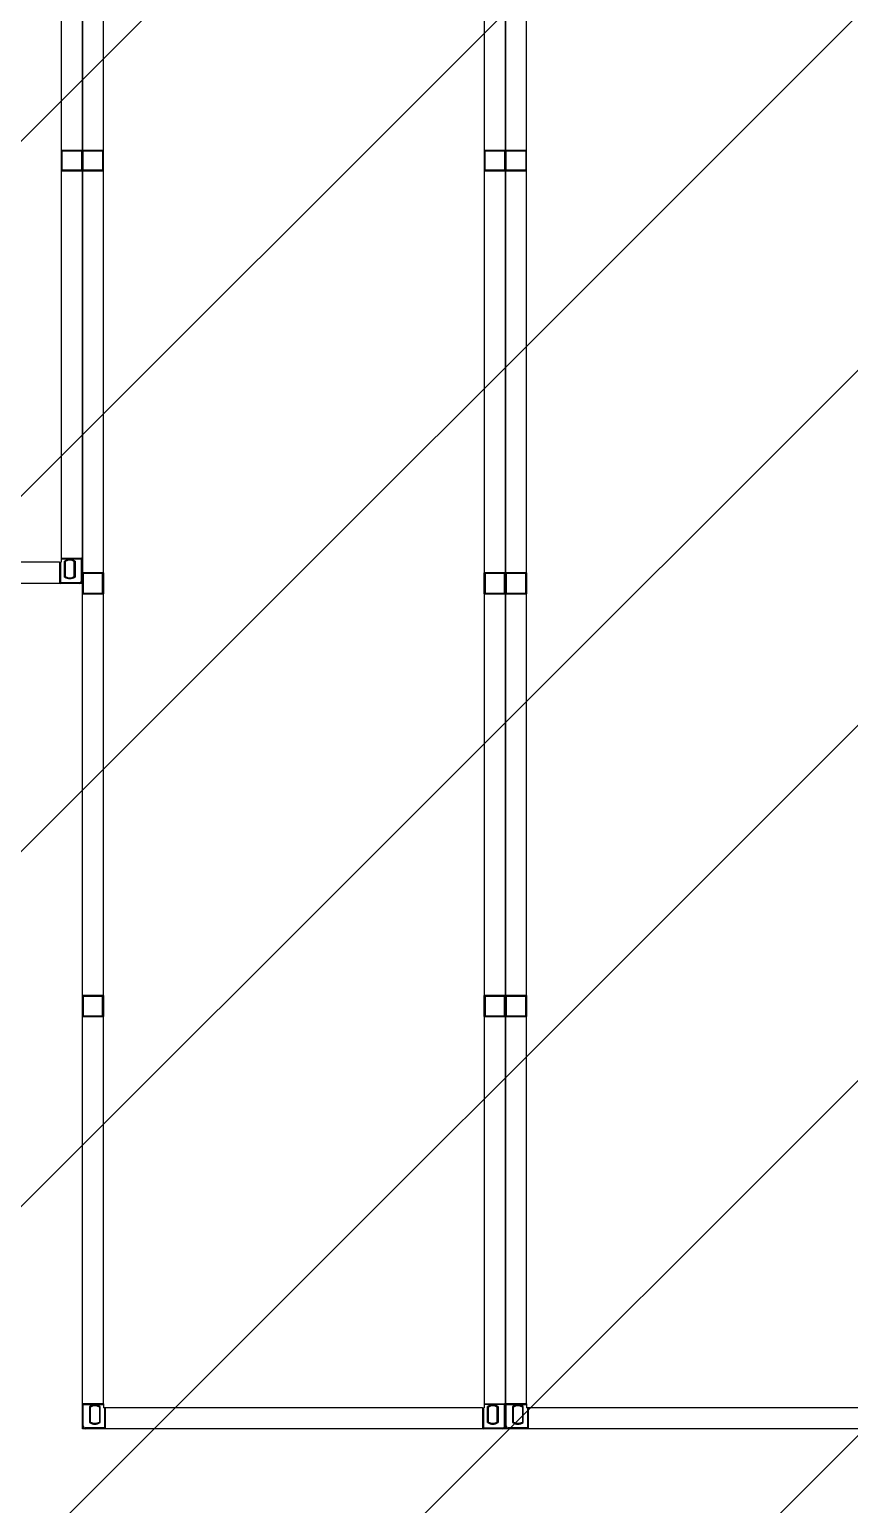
# Model space of a CAD drawing. Header units: millimetres. Extents: x 4133871 to 4440428, y -545651 to -495191.
# Drawn here: x 4435241 to 4435590, y -501835 to -501207 of the extents above; entities that cross this region are included whole.
import ezdxf

# ---------------------------------------------------------------- set-up
doc = ezdxf.new("R2010")
doc.units = ezdxf.units.MM
doc.header["$LTSCALE"] = 60
doc.layers.add('3', color=3, linetype='Continuous')

# ---------------------------------------------------------------- blocks, each defined once
blk = doc.blocks.new('KEY PLAN_NEW')
at = {"color": 253}
for p, q in [((-1220.86, -1848.38), (-1220.86, -1495.5)), ((-1166.86, -1495.5), (-1166.86, -1848.38)), ((-1160.86, -1848.38), (-1160.86, -1495.5)), ((-1226.86, -1615.5), (-1226.86, -1728.38)), ((-1226.86, -1670.44), (-1226.86, -1673.44)), ((-1226.86, -1670.44), (-1223.86, -1670.44)), ((-1226.74, -1673.32), (-1226.74, -1670.56)), ((-1226.74, -1670.56), (-1223.98, -1670.56)), ((-1223.98, -1670.56), (-1223.98, -1673.32)), ((-1223.98, -1670.56), (-1223.98, -1673.32)), ((-1223.86, -1673.44), (-1223.86, -1670.44)), ((-1223.86, -1670.44), (-1223.86, -1673.44)), ((-1223.86, -1670.44), (-1220.86, -1670.44)), ((-1223.74, -1673.32), (-1223.74, -1670.56)), ((-1223.74, -1670.56), (-1220.98, -1670.56)), ((-1220.98, -1670.56), (-1220.98, -1673.32)), ((-1220.98, -1670.56), (-1220.98, -1673.32)), ((-1220.86, -1673.44), (-1220.86, -1670.44)), ((-1166.86, -1670.44), (-1166.86, -1673.44)), ((-1166.86, -1670.44), (-1163.86, -1670.44)), ((-1166.74, -1673.32), (-1166.74, -1670.56)), ((-1166.74, -1670.56), (-1163.98, -1670.56)), ((-1163.98, -1670.56), (-1163.98, -1673.32)), ((-1163.98, -1670.56), (-1163.98, -1673.32)), ((-1163.86, -1673.44), (-1163.86, -1670.44)), ((-1163.86, -1670.44), (-1163.86, -1673.44)), ((-1163.86, -1670.44), (-1160.86, -1670.44)), ((-1163.74, -1673.32), (-1163.74, -1670.56)), ((-1163.74, -1670.56), (-1160.98, -1670.56)), ((-1160.98, -1670.56), (-1160.98, -1673.32)), ((-1160.98, -1670.56), (-1160.98, -1673.32)), ((-1160.86, -1673.44), (-1160.86, -1670.44)), ((-1223.86, -1673.44), (-1226.86, -1673.44)), ((-1223.98, -1673.32), (-1226.74, -1673.32)), ((-1220.86, -1673.44), (-1223.86, -1673.44)), ((-1220.98, -1673.32), (-1223.74, -1673.32)), ((-1163.86, -1673.44), (-1166.86, -1673.44)), ((-1163.98, -1673.32), (-1166.74, -1673.32)), ((-1160.86, -1673.44), (-1163.86, -1673.44)), ((-1160.98, -1673.32), (-1163.74, -1673.32)), ((-1227.1, -1728.94), (-1280.62, -1728.94)), ((-1227.1, -1728.94), (-1226.86, -1728.94)), ((-1226.86, -1728.38), (-1226.86, -1728.94)), ((-1223.86, -1733.44), (-1223.86, -1730.44)), ((-1220.86, -1730.44), (-1223.86, -1730.44)), ((-1220.98, -1730.56), (-1223.74, -1730.56)), ((-1223.74, -1730.56), (-1223.74, -1733.32)), ((-1220.98, -1733.32), (-1220.98, -1730.56)), ((-1220.98, -1733.32), (-1220.98, -1730.56)), ((-1220.86, -1730.44), (-1220.86, -1733.44)), ((-1166.86, -1733.44), (-1166.86, -1730.44)), ((-1163.86, -1730.44), (-1166.86, -1730.44)), ((-1163.98, -1730.56), (-1166.74, -1730.56)), ((-1166.74, -1730.56), (-1166.74, -1733.32)), ((-1163.98, -1733.32), (-1163.98, -1730.56)), ((-1163.98, -1733.32), (-1163.98, -1730.56)), ((-1163.86, -1730.44), (-1163.86, -1733.44)), ((-1163.86, -1733.44), (-1163.86, -1730.44)), ((-1160.86, -1730.44), (-1163.86, -1730.44)), ((-1160.98, -1730.56), (-1163.74, -1730.56)), ((-1163.74, -1730.56), (-1163.74, -1733.32)), ((-1160.98, -1733.32), (-1160.98, -1730.56)), ((-1160.98, -1733.32), (-1160.98, -1730.56)), ((-1160.86, -1730.44), (-1160.86, -1733.44)), ((-1223.74, -1733.32), (-1220.98, -1733.32)), ((-1166.74, -1733.32), (-1163.98, -1733.32)), ((-1163.74, -1733.32), (-1160.98, -1733.32)), ((-1223.86, -1733.44), (-1220.86, -1733.44)), ((-1166.86, -1733.44), (-1163.86, -1733.44)), ((-1163.86, -1733.44), (-1160.86, -1733.44)), ((-1223.86, -1793.44), (-1223.86, -1790.44)), ((-1220.86, -1790.44), (-1223.86, -1790.44)), ((-1220.98, -1790.56), (-1223.74, -1790.56)), ((-1223.74, -1790.56), (-1223.74, -1793.32)), ((-1220.98, -1793.32), (-1220.98, -1790.56)), ((-1220.98, -1793.32), (-1220.98, -1790.56)), ((-1220.86, -1790.44), (-1220.86, -1793.44)), ((-1166.86, -1793.44), (-1166.86, -1790.44)), ((-1163.86, -1790.44), (-1166.86, -1790.44)), ((-1163.98, -1790.56), (-1166.74, -1790.56)), ((-1166.74, -1790.56), (-1166.74, -1793.32)), ((-1163.98, -1793.32), (-1163.98, -1790.56)), ((-1163.98, -1793.32), (-1163.98, -1790.56)), ((-1163.86, -1790.44), (-1163.86, -1793.44)), ((-1163.86, -1793.44), (-1163.86, -1790.44)), ((-1160.86, -1790.44), (-1163.86, -1790.44)), ((-1160.98, -1790.56), (-1163.74, -1790.56)), ((-1163.74, -1790.56), (-1163.74, -1793.32)), ((-1160.98, -1793.32), (-1160.98, -1790.56)), ((-1160.98, -1793.32), (-1160.98, -1790.56)), ((-1160.86, -1790.44), (-1160.86, -1793.44)), ((-1223.86, -1793.44), (-1220.86, -1793.44)), ((-1223.74, -1793.32), (-1220.98, -1793.32)), ((-1166.86, -1793.44), (-1163.86, -1793.44)), ((-1166.74, -1793.32), (-1163.98, -1793.32)), ((-1163.86, -1793.44), (-1160.86, -1793.44)), ((-1163.74, -1793.32), (-1160.98, -1793.32)), ((-1220.86, -1848.38), (-1220.86, -1848.94)), ((-1166.86, -1848.38), (-1166.86, -1848.94)), ((-1160.86, -1848.38), (-1160.86, -1848.94)), ((-1220.62, -1848.94), (-1220.86, -1848.94)), ((-1167.1, -1848.94), (-1220.62, -1848.94)), ((-1167.1, -1848.94), (-1166.86, -1848.94)), ((-1160.62, -1848.94), (-1160.86, -1848.94)), ((-1107.1, -1848.94), (-1160.62, -1848.94))]:
    blk.add_line(p, q, dxfattribs=at)
at = {"color": 253, "linetype": 'Continuous'}
for p, q in [((-1227.1, -1728.94), (-1227.1, -1731.94)), ((-1226.98, -1728.94), (-1226.98, -1731.82)), ((-1226.86, -1728.38), (-1223.86, -1728.38)), ((-1223.98, -1728.5), (-1226.86, -1728.5)), ((-1226.4, -1731.04), (-1226.4, -1728.78)), ((-1226.28, -1728.85), (-1226.28, -1730.98)), ((-1225.01, -1730.98), (-1225.01, -1728.85)), ((-1224.89, -1728.78), (-1224.89, -1731.04)), ((-1223.98, -1728.38), (-1223.98, -1728.5)), ((-1223.98, -1728.5), (-1223.86, -1728.5)), ((-1223.98, -1731.53), (-1223.98, -1728.5)), ((-1227.1, -1731.82), (-1226.98, -1731.82)), ((-1226.98, -1731.94), (-1226.98, -1731.82)), ((-1226.98, -1731.82), (-1224.27, -1731.82)), ((-1224.27, -1731.82), (-1224.27, -1731.94)), ((-1223.98, -1731.53), (-1223.86, -1731.53)), ((-1223.98, -1731.82), (-1223.98, -1731.82)), ((-1223.98, -1731.82), (-1223.98, -1731.82)), ((-1220.86, -1848.38), (-1223.86, -1848.38)), ((-1223.74, -1848.5), (-1223.86, -1848.5)), ((-1223.74, -1848.38), (-1223.74, -1848.5)), ((-1223.74, -1848.5), (-1220.86, -1848.5)), ((-1223.74, -1851.53), (-1223.74, -1848.5)), ((-1166.86, -1848.38), (-1163.86, -1848.38)), ((-1163.98, -1848.5), (-1166.86, -1848.5)), ((-1163.98, -1848.38), (-1163.98, -1848.5)), ((-1163.98, -1848.5), (-1163.86, -1848.5)), ((-1163.98, -1851.53), (-1163.98, -1848.5)), ((-1160.86, -1848.38), (-1163.86, -1848.38)), ((-1163.74, -1848.5), (-1163.86, -1848.5)), ((-1163.74, -1848.38), (-1163.74, -1848.5)), ((-1163.74, -1848.5), (-1160.86, -1848.5)), ((-1163.74, -1851.53), (-1163.74, -1848.5)), ((-1222.84, -1848.78), (-1222.84, -1851.04)), ((-1222.72, -1850.98), (-1222.72, -1848.85)), ((-1221.45, -1848.85), (-1221.45, -1850.98)), ((-1221.33, -1851.04), (-1221.33, -1848.78)), ((-1220.74, -1848.94), (-1220.74, -1851.82)), ((-1220.62, -1848.94), (-1220.62, -1851.94)), ((-1167.1, -1848.94), (-1167.1, -1851.94)), ((-1166.98, -1848.94), (-1166.98, -1851.82)), ((-1166.4, -1851.04), (-1166.4, -1848.78)), ((-1166.28, -1848.85), (-1166.28, -1850.98)), ((-1165.01, -1850.98), (-1165.01, -1848.85)), ((-1164.89, -1848.78), (-1164.89, -1851.04)), ((-1162.84, -1848.78), (-1162.84, -1851.04)), ((-1162.72, -1850.98), (-1162.72, -1848.85)), ((-1161.45, -1848.85), (-1161.45, -1850.98)), ((-1161.33, -1851.04), (-1161.33, -1848.78)), ((-1160.74, -1848.94), (-1160.74, -1851.82)), ((-1160.62, -1848.94), (-1160.62, -1851.94)), ((-1223.74, -1851.53), (-1223.86, -1851.53)), ((-1223.74, -1851.82), (-1223.74, -1851.82)), ((-1223.74, -1851.82), (-1223.74, -1851.82)), ((-1223.45, -1851.82), (-1223.45, -1851.94)), ((-1220.74, -1851.82), (-1223.45, -1851.82)), ((-1220.74, -1851.94), (-1220.74, -1851.82)), ((-1220.62, -1851.82), (-1220.74, -1851.82)), ((-1167.1, -1851.82), (-1166.98, -1851.82)), ((-1166.98, -1851.94), (-1166.98, -1851.82)), ((-1166.98, -1851.82), (-1164.27, -1851.82)), ((-1164.27, -1851.82), (-1164.27, -1851.94)), ((-1163.98, -1851.53), (-1163.86, -1851.53)), ((-1163.98, -1851.82), (-1163.98, -1851.82)), ((-1163.98, -1851.82), (-1163.98, -1851.82)), ((-1163.74, -1851.53), (-1163.86, -1851.53)), ((-1163.74, -1851.82), (-1163.74, -1851.82)), ((-1163.74, -1851.82), (-1163.74, -1851.82)), ((-1163.45, -1851.82), (-1163.45, -1851.94)), ((-1160.74, -1851.82), (-1163.45, -1851.82)), ((-1160.74, -1851.94), (-1160.74, -1851.82)), ((-1160.62, -1851.82), (-1160.74, -1851.82))]:
    blk.add_line(p, q, dxfattribs=at)
at = {"color": 253}
for points in [[(-1223.86, -1491.94), (-1163.86, -1491.94), (-1163.86, -1851.94), (-1223.86, -1851.94)], [(-1163.86, -1491.94), (-1103.86, -1491.94), (-1103.86, -1851.94), (-1163.86, -1851.94)], [(-1283.86, -1611.94), (-1223.86, -1611.94), (-1223.86, -1731.94), (-1283.86, -1731.94)]]:
    blk.add_lwpolyline(points, close=True, dxfattribs=at)
at = {"color": 253, "linetype": 'Continuous'}
for centre, radius, start, end in [((-1225.64, -1729.91), 1.36, 56.2792, 123.7208), ((-1225.64, -1729.91), 1.24, 59.1964, 120.8036), ((-1223.98, -1728.5), 0.12, 0, 90), ((-1225.64, -1729.91), 1.36, 236.2792, 303.7208), ((-1225.64, -1729.91), 1.24, 239.1964, 300.8036), ((-1226.98, -1731.82), 0.12, 180, 270), ((-1224.27, -1731.53), 0.41, 270, 0), ((-1224.27, -1731.53), 0.29, 270, 0), ((-1223.74, -1848.5), 0.12, 90, 180), ((-1163.98, -1848.5), 0.12, 0, 90), ((-1163.74, -1848.5), 0.12, 90, 180), ((-1222.08, -1849.91), 1.36, 56.2792, 123.7208), ((-1222.08, -1849.91), 1.24, 59.1964, 120.8036), ((-1165.64, -1849.91), 1.36, 56.2792, 123.7208), ((-1165.64, -1849.91), 1.24, 59.1964, 120.8036), ((-1162.08, -1849.91), 1.36, 56.2792, 123.7208), ((-1162.08, -1849.91), 1.24, 59.1964, 120.8036), ((-1223.45, -1851.53), 0.41, 180, 270), ((-1223.45, -1851.53), 0.29, 180, 270), ((-1222.08, -1849.91), 1.36, 236.2792, 303.7208), ((-1222.08, -1849.91), 1.24, 239.1964, 300.8036), ((-1220.74, -1851.82), 0.12, 270, 0), ((-1166.98, -1851.82), 0.12, 180, 270), ((-1165.64, -1849.91), 1.36, 236.2792, 303.7208), ((-1165.64, -1849.91), 1.24, 239.1964, 300.8036), ((-1164.27, -1851.53), 0.41, 270, 0), ((-1164.27, -1851.53), 0.29, 270, 0), ((-1163.45, -1851.53), 0.41, 180, 270), ((-1163.45, -1851.53), 0.29, 180, 270), ((-1162.08, -1849.91), 1.36, 236.2792, 303.7208), ((-1162.08, -1849.91), 1.24, 239.1964, 300.8036), ((-1160.74, -1851.82), 0.12, 270, 0)]:
    blk.add_arc(centre, radius, start, end, dxfattribs=at)
for points, knots in [([(-1226.28, -1728.85), (-1226.28, -1728.85, 46), (-1226.28, -1728.85, 46), (-1226.28, -1728.85, 46), (-1226.28, -1728.85, 46), (-1226.28, -1728.85, 46), (-1226.28, -1728.85, 46), (-1226.28, -1728.85, 46), (-1226.28, -1728.85, 46), (-1226.28, -1728.85, 46), (-1226.28, -1728.84, 46), (-1226.29, -1728.84, 46), (-1226.29, -1728.84, 46), (-1226.29, -1728.84, 46), (-1226.29, -1728.84, 46), (-1226.29, -1728.84, 46), (-1226.3, -1728.84, 46), (-1226.3, -1728.84, 46), (-1226.3, -1728.84, 46), (-1226.3, -1728.84, 46), (-1226.3, -1728.83, 46), (-1226.3, -1728.83, 46), (-1226.31, -1728.83, 46), (-1226.31, -1728.83, 46), (-1226.32, -1728.83, 46), (-1226.32, -1728.83, 46), (-1226.32, -1728.82, 46), (-1226.32, -1728.82, 46), (-1226.32, -1728.82, 46), (-1226.32, -1728.82, 46), (-1226.33, -1728.82, 46), (-1226.33, -1728.82, 46), (-1226.34, -1728.82, 46), (-1226.34, -1728.81, 46), (-1226.35, -1728.81, 46), (-1226.35, -1728.81, 46), (-1226.35, -1728.81, 46), (-1226.35, -1728.81, 46), (-1226.36, -1728.8, 46), (-1226.36, -1728.8, 46), (-1226.36, -1728.8, 46), (-1226.36, -1728.8, 46), (-1226.37, -1728.8, 46), (-1226.37, -1728.8, 46), (-1226.38, -1728.79, 46), (-1226.38, -1728.79, 46), (-1226.39, -1728.79, 46), (-1226.39, -1728.79, 46), (-1226.39, -1728.78, 46), (-1226.39, -1728.78, 46), (-1226.39, -1728.78, 46), (-1226.4, -1728.78, 46), (-1226.4, -1728.78, 46), (-1226.4, -1728.78, 46)], [0, 0, 0, 0, 0.06206, 0.12459, 0.12459, 0.155854, 0.155854, 0.171487, 0.171487, 0.187119, 0.187119, 0.249648, 0.249648, 0.312178, 0.312178, 0.343442, 0.343442, 0.359075, 0.359075, 0.374707, 0.374707, 0.437236, 0.437236, 0.499766, 0.499766, 0.53103, 0.53103, 0.546663, 0.546663, 0.562295, 0.562295, 0.624824, 0.624824, 0.687353, 0.687353, 0.749883, 0.749883, 0.765515, 0.765515, 0.781147, 0.781147, 0.812412, 0.812412, 0.874941, 0.874941, 0.937471, 0.937471, 0.968735, 0.968735, 0.984368, 0.992184, 0.992184, 1, 1, 1, 1]), ([(-1224.89, -1728.78), (-1224.89, -1728.78, 46), (-1224.89, -1728.78, 46), (-1224.89, -1728.78, 46), (-1224.89, -1728.78, 46), (-1224.89, -1728.78, 46), (-1224.89, -1728.79, 46), (-1224.9, -1728.79, 46), (-1224.9, -1728.79, 46), (-1224.91, -1728.79, 46), (-1224.91, -1728.8, 46), (-1224.92, -1728.8, 46), (-1224.92, -1728.8, 46), (-1224.92, -1728.8, 46), (-1224.93, -1728.8, 46), (-1224.93, -1728.8, 46), (-1224.93, -1728.81, 46), (-1224.93, -1728.81, 46), (-1224.93, -1728.81, 46), (-1224.94, -1728.81, 46), (-1224.94, -1728.81, 46), (-1224.95, -1728.82, 46), (-1224.95, -1728.82, 46), (-1224.96, -1728.82, 46), (-1224.96, -1728.82, 46), (-1224.96, -1728.82, 46), (-1224.96, -1728.82, 46), (-1224.96, -1728.82, 46), (-1224.97, -1728.83, 46), (-1224.97, -1728.83, 46), (-1224.97, -1728.83, 46), (-1224.97, -1728.83, 46), (-1224.98, -1728.83, 46), (-1224.98, -1728.83, 46), (-1224.99, -1728.84, 46), (-1224.99, -1728.84, 46), (-1224.99, -1728.84, 46), (-1224.99, -1728.84, 46), (-1224.99, -1728.84, 46), (-1224.99, -1728.84, 46), (-1224.99, -1728.84, 46), (-1224.99, -1728.84, 46), (-1225, -1728.84, 46), (-1225, -1728.84, 46), (-1225, -1728.85, 46), (-1225, -1728.85, 46), (-1225, -1728.85, 46), (-1225, -1728.85, 46), (-1225, -1728.85, 46), (-1225, -1728.85, 46), (-1225.01, -1728.85, 46), (-1225.01, -1728.85, 46), (-1225.01, -1728.85, 46), (-1225.01, -1728.85, 46)], [0, 0, 0, 0, 0.00782, 0.00782, 0.015639, 0.031279, 0.031279, 0.062557, 0.062557, 0.125114, 0.125114, 0.187671, 0.187671, 0.21895, 0.21895, 0.234589, 0.234589, 0.250228, 0.250228, 0.312785, 0.312785, 0.375342, 0.375342, 0.437899, 0.437899, 0.453538, 0.453538, 0.469178, 0.469178, 0.500456, 0.500456, 0.563013, 0.563013, 0.62557, 0.62557, 0.641209, 0.641209, 0.656849, 0.656849, 0.688127, 0.688127, 0.750684, 0.750684, 0.813241, 0.813241, 0.828881, 0.828881, 0.84452, 0.84452, 0.875798, 0.875798, 0.938355, 1, 1, 1, 1]), ([(-1226.28, -1730.98), (-1226.28, -1730.98, 46), (-1226.28, -1730.98, 46), (-1226.28, -1730.98, 46), (-1226.28, -1730.98, 46), (-1226.28, -1730.98, 46), (-1226.28, -1730.98, 46), (-1226.28, -1730.98, 46), (-1226.28, -1730.98, 46), (-1226.28, -1730.98, 46), (-1226.28, -1730.98, 46), (-1226.29, -1730.98, 46), (-1226.29, -1730.99, 46), (-1226.29, -1730.99, 46), (-1226.29, -1730.99, 46), (-1226.29, -1730.99, 46), (-1226.3, -1730.99, 46), (-1226.3, -1730.99, 46), (-1226.3, -1730.99, 46), (-1226.3, -1730.99, 46), (-1226.3, -1730.99, 46), (-1226.3, -1730.99, 46), (-1226.31, -1731, 46), (-1226.31, -1731, 46), (-1226.32, -1731, 46), (-1226.32, -1731, 46), (-1226.32, -1731, 46), (-1226.32, -1731, 46), (-1226.32, -1731, 46), (-1226.32, -1731, 46), (-1226.33, -1731.01, 46), (-1226.33, -1731.01, 46), (-1226.34, -1731.01, 46), (-1226.34, -1731.01, 46), (-1226.35, -1731.02, 46), (-1226.35, -1731.02, 46), (-1226.35, -1731.02, 46), (-1226.35, -1731.02, 46), (-1226.36, -1731.02, 46), (-1226.36, -1731.02, 46), (-1226.36, -1731.03, 46), (-1226.36, -1731.03, 46), (-1226.37, -1731.03, 46), (-1226.37, -1731.03, 46), (-1226.38, -1731.03, 46), (-1226.38, -1731.04, 46), (-1226.39, -1731.04, 46), (-1226.39, -1731.04, 46), (-1226.39, -1731.04, 46), (-1226.39, -1731.04, 46), (-1226.39, -1731.04, 46), (-1226.4, -1731.04, 46), (-1226.4, -1731.04, 46), (-1226.4, -1731.04, 46)], [0, 0, 0, 0, 0.06206, 0.12459, 0.12459, 0.155854, 0.155854, 0.171487, 0.171487, 0.187119, 0.187119, 0.249648, 0.249648, 0.312178, 0.312178, 0.343442, 0.343442, 0.359075, 0.359075, 0.374707, 0.374707, 0.437236, 0.437236, 0.499766, 0.499766, 0.53103, 0.53103, 0.546663, 0.546663, 0.562295, 0.562295, 0.624824, 0.624824, 0.687353, 0.687353, 0.749883, 0.749883, 0.765515, 0.765515, 0.781147, 0.781147, 0.812412, 0.812412, 0.874941, 0.874941, 0.937471, 0.937471, 0.968735, 0.968735, 0.984368, 0.992184, 0.992184, 1, 1, 1, 1]), ([(-1224.89, -1731.04), (-1224.89, -1731.04, 46), (-1224.89, -1731.04, 46), (-1224.89, -1731.04, 46), (-1224.89, -1731.04, 46), (-1224.89, -1731.04, 46), (-1224.89, -1731.04, 46), (-1224.9, -1731.04, 46), (-1224.9, -1731.04, 46), (-1224.91, -1731.03, 46), (-1224.91, -1731.03, 46), (-1224.92, -1731.03, 46), (-1224.92, -1731.03, 46), (-1224.92, -1731.03, 46), (-1224.93, -1731.02, 46), (-1224.93, -1731.02, 46), (-1224.93, -1731.02, 46), (-1224.93, -1731.02, 46), (-1224.93, -1731.02, 46), (-1224.94, -1731.02, 46), (-1224.94, -1731.01, 46), (-1224.95, -1731.01, 46), (-1224.95, -1731.01, 46), (-1224.96, -1731.01, 46), (-1224.96, -1731, 46), (-1224.96, -1731, 46), (-1224.96, -1731, 46), (-1224.96, -1731, 46), (-1224.97, -1731, 46), (-1224.97, -1731, 46), (-1224.97, -1731, 46), (-1224.97, -1731, 46), (-1224.98, -1730.99, 46), (-1224.98, -1730.99, 46), (-1224.99, -1730.99, 46), (-1224.99, -1730.99, 46), (-1224.99, -1730.99, 46), (-1224.99, -1730.99, 46), (-1224.99, -1730.99, 46), (-1224.99, -1730.99, 46), (-1224.99, -1730.99, 46), (-1224.99, -1730.99, 46), (-1225, -1730.98, 46), (-1225, -1730.98, 46), (-1225, -1730.98, 46), (-1225, -1730.98, 46), (-1225, -1730.98, 46), (-1225, -1730.98, 46), (-1225, -1730.98, 46), (-1225, -1730.98, 46), (-1225.01, -1730.98, 46), (-1225.01, -1730.98, 46), (-1225.01, -1730.98, 46), (-1225.01, -1730.98, 46)], [0, 0, 0, 0, 0.00782, 0.00782, 0.015639, 0.031279, 0.031279, 0.062557, 0.062557, 0.125114, 0.125114, 0.187671, 0.187671, 0.21895, 0.21895, 0.234589, 0.234589, 0.250228, 0.250228, 0.312785, 0.312785, 0.375342, 0.375342, 0.437899, 0.437899, 0.453538, 0.453538, 0.469178, 0.469178, 0.500456, 0.500456, 0.563013, 0.563013, 0.62557, 0.62557, 0.641209, 0.641209, 0.656849, 0.656849, 0.688127, 0.688127, 0.750684, 0.750684, 0.813241, 0.813241, 0.828881, 0.828881, 0.84452, 0.84452, 0.875798, 0.875798, 0.938355, 1, 1, 1, 1]), ([(-1222.84, -1848.78), (-1222.84, -1848.78), (-1222.84, -1848.78), (-1222.83, -1848.78), (-1222.83, -1848.78), (-1222.83, -1848.78), (-1222.83, -1848.79), (-1222.83, -1848.79), (-1222.82, -1848.79), (-1222.82, -1848.79), (-1222.81, -1848.8), (-1222.81, -1848.8), (-1222.8, -1848.8), (-1222.8, -1848.8), (-1222.8, -1848.8), (-1222.8, -1848.8), (-1222.79, -1848.81), (-1222.79, -1848.81), (-1222.79, -1848.81), (-1222.79, -1848.81), (-1222.78, -1848.81), (-1222.78, -1848.82), (-1222.77, -1848.82), (-1222.77, -1848.82), (-1222.76, -1848.82), (-1222.76, -1848.82), (-1222.76, -1848.82), (-1222.76, -1848.82), (-1222.76, -1848.83), (-1222.76, -1848.83), (-1222.75, -1848.83), (-1222.75, -1848.83), (-1222.74, -1848.83), (-1222.74, -1848.83), (-1222.74, -1848.84), (-1222.74, -1848.84), (-1222.74, -1848.84), (-1222.74, -1848.84), (-1222.73, -1848.84), (-1222.73, -1848.84), (-1222.73, -1848.84), (-1222.73, -1848.84), (-1222.73, -1848.84), (-1222.72, -1848.84), (-1222.72, -1848.85), (-1222.72, -1848.85), (-1222.72, -1848.85), (-1222.72, -1848.85), (-1222.72, -1848.85), (-1222.72, -1848.85), (-1222.72, -1848.85), (-1222.72, -1848.85), (-1222.72, -1848.85), (-1222.72, -1848.85)], [0, 0, 0, 0, 0.00782, 0.00782, 0.015639, 0.031279, 0.031279, 0.062557, 0.062557, 0.125114, 0.125114, 0.187671, 0.187671, 0.21895, 0.21895, 0.234589, 0.234589, 0.250228, 0.250228, 0.312785, 0.312785, 0.375342, 0.375342, 0.437899, 0.437899, 0.453538, 0.453538, 0.469178, 0.469178, 0.500456, 0.500456, 0.563013, 0.563013, 0.62557, 0.62557, 0.641209, 0.641209, 0.656849, 0.656849, 0.688127, 0.688127, 0.750684, 0.750684, 0.813241, 0.813241, 0.828881, 0.828881, 0.84452, 0.84452, 0.875798, 0.875798, 0.938355, 1, 1, 1, 1]), ([(-1221.45, -1848.85), (-1221.45, -1848.85), (-1221.45, -1848.85), (-1221.45, -1848.85), (-1221.44, -1848.85), (-1221.44, -1848.85), (-1221.44, -1848.85), (-1221.44, -1848.85), (-1221.44, -1848.85), (-1221.44, -1848.85), (-1221.44, -1848.84), (-1221.44, -1848.84), (-1221.43, -1848.84), (-1221.43, -1848.84), (-1221.43, -1848.84), (-1221.43, -1848.84), (-1221.43, -1848.84), (-1221.43, -1848.84), (-1221.43, -1848.84), (-1221.43, -1848.84), (-1221.42, -1848.83), (-1221.42, -1848.83), (-1221.41, -1848.83), (-1221.41, -1848.83), (-1221.41, -1848.83), (-1221.41, -1848.83), (-1221.4, -1848.82), (-1221.4, -1848.82), (-1221.4, -1848.82), (-1221.4, -1848.82), (-1221.4, -1848.82), (-1221.39, -1848.82), (-1221.39, -1848.82), (-1221.38, -1848.81), (-1221.38, -1848.81), (-1221.37, -1848.81), (-1221.37, -1848.81), (-1221.37, -1848.81), (-1221.37, -1848.8), (-1221.37, -1848.8), (-1221.36, -1848.8), (-1221.36, -1848.8), (-1221.36, -1848.8), (-1221.35, -1848.8), (-1221.35, -1848.79), (-1221.34, -1848.79), (-1221.34, -1848.79), (-1221.33, -1848.79), (-1221.33, -1848.78), (-1221.33, -1848.78), (-1221.33, -1848.78), (-1221.33, -1848.78), (-1221.33, -1848.78), (-1221.33, -1848.78)], [0, 0, 0, 0, 0.06206, 0.12459, 0.12459, 0.155854, 0.155854, 0.171487, 0.171487, 0.187119, 0.187119, 0.249648, 0.249648, 0.312178, 0.312178, 0.343442, 0.343442, 0.359075, 0.359075, 0.374707, 0.374707, 0.437236, 0.437236, 0.499766, 0.499766, 0.53103, 0.53103, 0.546663, 0.546663, 0.562295, 0.562295, 0.624824, 0.624824, 0.687353, 0.687353, 0.749883, 0.749883, 0.765515, 0.765515, 0.781147, 0.781147, 0.812412, 0.812412, 0.874941, 0.874941, 0.937471, 0.937471, 0.968735, 0.968735, 0.984368, 0.992184, 0.992184, 1, 1, 1, 1]), ([(-1166.28, -1848.85), (-1166.28, -1848.85), (-1166.28, -1848.85), (-1166.28, -1848.85), (-1166.28, -1848.85), (-1166.28, -1848.85), (-1166.28, -1848.85), (-1166.28, -1848.85), (-1166.28, -1848.85), (-1166.28, -1848.85), (-1166.28, -1848.84), (-1166.29, -1848.84), (-1166.29, -1848.84), (-1166.29, -1848.84), (-1166.29, -1848.84), (-1166.29, -1848.84), (-1166.3, -1848.84), (-1166.3, -1848.84), (-1166.3, -1848.84), (-1166.3, -1848.84), (-1166.3, -1848.83), (-1166.3, -1848.83), (-1166.31, -1848.83), (-1166.31, -1848.83), (-1166.32, -1848.83), (-1166.32, -1848.83), (-1166.32, -1848.82), (-1166.32, -1848.82), (-1166.32, -1848.82), (-1166.32, -1848.82), (-1166.33, -1848.82), (-1166.33, -1848.82), (-1166.34, -1848.82), (-1166.34, -1848.81), (-1166.35, -1848.81), (-1166.35, -1848.81), (-1166.35, -1848.81), (-1166.35, -1848.81), (-1166.36, -1848.8), (-1166.36, -1848.8), (-1166.36, -1848.8), (-1166.36, -1848.8), (-1166.37, -1848.8), (-1166.37, -1848.8), (-1166.38, -1848.79), (-1166.38, -1848.79), (-1166.39, -1848.79), (-1166.39, -1848.79), (-1166.39, -1848.78), (-1166.39, -1848.78), (-1166.39, -1848.78), (-1166.4, -1848.78), (-1166.4, -1848.78), (-1166.4, -1848.78)], [0, 0, 0, 0, 0.06206, 0.12459, 0.12459, 0.155854, 0.155854, 0.171487, 0.171487, 0.187119, 0.187119, 0.249648, 0.249648, 0.312178, 0.312178, 0.343442, 0.343442, 0.359075, 0.359075, 0.374707, 0.374707, 0.437236, 0.437236, 0.499766, 0.499766, 0.53103, 0.53103, 0.546663, 0.546663, 0.562295, 0.562295, 0.624824, 0.624824, 0.687353, 0.687353, 0.749883, 0.749883, 0.765515, 0.765515, 0.781147, 0.781147, 0.812412, 0.812412, 0.874941, 0.874941, 0.937471, 0.937471, 0.968735, 0.968735, 0.984368, 0.992184, 0.992184, 1, 1, 1, 1]), ([(-1164.89, -1848.78), (-1164.89, -1848.78), (-1164.89, -1848.78), (-1164.89, -1848.78), (-1164.89, -1848.78), (-1164.89, -1848.78), (-1164.89, -1848.79), (-1164.9, -1848.79), (-1164.9, -1848.79), (-1164.91, -1848.79), (-1164.91, -1848.8), (-1164.92, -1848.8), (-1164.92, -1848.8), (-1164.92, -1848.8), (-1164.93, -1848.8), (-1164.93, -1848.8), (-1164.93, -1848.81), (-1164.93, -1848.81), (-1164.93, -1848.81), (-1164.94, -1848.81), (-1164.94, -1848.81), (-1164.95, -1848.82), (-1164.95, -1848.82), (-1164.96, -1848.82), (-1164.96, -1848.82), (-1164.96, -1848.82), (-1164.96, -1848.82), (-1164.96, -1848.82), (-1164.97, -1848.83), (-1164.97, -1848.83), (-1164.97, -1848.83), (-1164.97, -1848.83), (-1164.98, -1848.83), (-1164.98, -1848.83), (-1164.99, -1848.84), (-1164.99, -1848.84), (-1164.99, -1848.84), (-1164.99, -1848.84), (-1164.99, -1848.84), (-1164.99, -1848.84), (-1164.99, -1848.84), (-1164.99, -1848.84), (-1165, -1848.84), (-1165, -1848.84), (-1165, -1848.85), (-1165, -1848.85), (-1165, -1848.85), (-1165, -1848.85), (-1165, -1848.85), (-1165, -1848.85), (-1165.01, -1848.85), (-1165.01, -1848.85), (-1165.01, -1848.85), (-1165.01, -1848.85)], [0, 0, 0, 0, 0.00782, 0.00782, 0.015639, 0.031279, 0.031279, 0.062557, 0.062557, 0.125114, 0.125114, 0.187671, 0.187671, 0.21895, 0.21895, 0.234589, 0.234589, 0.250228, 0.250228, 0.312785, 0.312785, 0.375342, 0.375342, 0.437899, 0.437899, 0.453538, 0.453538, 0.469178, 0.469178, 0.500456, 0.500456, 0.563013, 0.563013, 0.62557, 0.62557, 0.641209, 0.641209, 0.656849, 0.656849, 0.688127, 0.688127, 0.750684, 0.750684, 0.813241, 0.813241, 0.828881, 0.828881, 0.84452, 0.84452, 0.875798, 0.875798, 0.938355, 1, 1, 1, 1]), ([(-1162.84, -1848.78), (-1162.84, -1848.78), (-1162.84, -1848.78), (-1162.83, -1848.78), (-1162.83, -1848.78), (-1162.83, -1848.78), (-1162.83, -1848.79), (-1162.83, -1848.79), (-1162.82, -1848.79), (-1162.82, -1848.79), (-1162.81, -1848.8), (-1162.81, -1848.8), (-1162.8, -1848.8), (-1162.8, -1848.8), (-1162.8, -1848.8), (-1162.8, -1848.8), (-1162.79, -1848.81), (-1162.79, -1848.81), (-1162.79, -1848.81), (-1162.79, -1848.81), (-1162.78, -1848.81), (-1162.78, -1848.82), (-1162.77, -1848.82), (-1162.77, -1848.82), (-1162.76, -1848.82), (-1162.76, -1848.82), (-1162.76, -1848.82), (-1162.76, -1848.82), (-1162.76, -1848.83), (-1162.76, -1848.83), (-1162.75, -1848.83), (-1162.75, -1848.83), (-1162.74, -1848.83), (-1162.74, -1848.83), (-1162.74, -1848.84), (-1162.74, -1848.84), (-1162.74, -1848.84), (-1162.74, -1848.84), (-1162.73, -1848.84), (-1162.73, -1848.84), (-1162.73, -1848.84), (-1162.73, -1848.84), (-1162.73, -1848.84), (-1162.72, -1848.84), (-1162.72, -1848.85), (-1162.72, -1848.85), (-1162.72, -1848.85), (-1162.72, -1848.85), (-1162.72, -1848.85), (-1162.72, -1848.85), (-1162.72, -1848.85), (-1162.72, -1848.85), (-1162.72, -1848.85), (-1162.72, -1848.85)], [0, 0, 0, 0, 0.00782, 0.00782, 0.015639, 0.031279, 0.031279, 0.062557, 0.062557, 0.125114, 0.125114, 0.187671, 0.187671, 0.21895, 0.21895, 0.234589, 0.234589, 0.250228, 0.250228, 0.312785, 0.312785, 0.375342, 0.375342, 0.437899, 0.437899, 0.453538, 0.453538, 0.469178, 0.469178, 0.500456, 0.500456, 0.563013, 0.563013, 0.62557, 0.62557, 0.641209, 0.641209, 0.656849, 0.656849, 0.688127, 0.688127, 0.750684, 0.750684, 0.813241, 0.813241, 0.828881, 0.828881, 0.84452, 0.84452, 0.875798, 0.875798, 0.938355, 1, 1, 1, 1]), ([(-1161.45, -1848.85), (-1161.45, -1848.85), (-1161.45, -1848.85), (-1161.45, -1848.85), (-1161.44, -1848.85), (-1161.44, -1848.85), (-1161.44, -1848.85), (-1161.44, -1848.85), (-1161.44, -1848.85), (-1161.44, -1848.85), (-1161.44, -1848.84), (-1161.44, -1848.84), (-1161.43, -1848.84), (-1161.43, -1848.84), (-1161.43, -1848.84), (-1161.43, -1848.84), (-1161.43, -1848.84), (-1161.43, -1848.84), (-1161.43, -1848.84), (-1161.43, -1848.84), (-1161.42, -1848.83), (-1161.42, -1848.83), (-1161.41, -1848.83), (-1161.41, -1848.83), (-1161.41, -1848.83), (-1161.41, -1848.83), (-1161.4, -1848.82), (-1161.4, -1848.82), (-1161.4, -1848.82), (-1161.4, -1848.82), (-1161.4, -1848.82), (-1161.39, -1848.82), (-1161.39, -1848.82), (-1161.38, -1848.81), (-1161.38, -1848.81), (-1161.37, -1848.81), (-1161.37, -1848.81), (-1161.37, -1848.81), (-1161.37, -1848.8), (-1161.37, -1848.8), (-1161.36, -1848.8), (-1161.36, -1848.8), (-1161.36, -1848.8), (-1161.35, -1848.8), (-1161.35, -1848.79), (-1161.34, -1848.79), (-1161.34, -1848.79), (-1161.33, -1848.79), (-1161.33, -1848.78), (-1161.33, -1848.78), (-1161.33, -1848.78), (-1161.33, -1848.78), (-1161.33, -1848.78), (-1161.33, -1848.78)], [0, 0, 0, 0, 0.06206, 0.12459, 0.12459, 0.155854, 0.155854, 0.171487, 0.171487, 0.187119, 0.187119, 0.249648, 0.249648, 0.312178, 0.312178, 0.343442, 0.343442, 0.359075, 0.359075, 0.374707, 0.374707, 0.437236, 0.437236, 0.499766, 0.499766, 0.53103, 0.53103, 0.546663, 0.546663, 0.562295, 0.562295, 0.624824, 0.624824, 0.687353, 0.687353, 0.749883, 0.749883, 0.765515, 0.765515, 0.781147, 0.781147, 0.812412, 0.812412, 0.874941, 0.874941, 0.937471, 0.937471, 0.968735, 0.968735, 0.984368, 0.992184, 0.992184, 1, 1, 1, 1]), ([(-1222.84, -1851.04), (-1222.84, -1851.04), (-1222.84, -1851.04), (-1222.83, -1851.04), (-1222.83, -1851.04), (-1222.83, -1851.04), (-1222.83, -1851.04), (-1222.83, -1851.04), (-1222.82, -1851.04), (-1222.82, -1851.03), (-1222.81, -1851.03), (-1222.81, -1851.03), (-1222.8, -1851.03), (-1222.8, -1851.03), (-1222.8, -1851.02), (-1222.8, -1851.02), (-1222.79, -1851.02), (-1222.79, -1851.02), (-1222.79, -1851.02), (-1222.79, -1851.02), (-1222.78, -1851.01), (-1222.78, -1851.01), (-1222.77, -1851.01), (-1222.77, -1851.01), (-1222.76, -1851), (-1222.76, -1851), (-1222.76, -1851), (-1222.76, -1851), (-1222.76, -1851), (-1222.76, -1851), (-1222.75, -1851), (-1222.75, -1851), (-1222.74, -1850.99), (-1222.74, -1850.99), (-1222.74, -1850.99), (-1222.74, -1850.99), (-1222.74, -1850.99), (-1222.74, -1850.99), (-1222.73, -1850.99), (-1222.73, -1850.99), (-1222.73, -1850.99), (-1222.73, -1850.99), (-1222.73, -1850.98), (-1222.72, -1850.98), (-1222.72, -1850.98), (-1222.72, -1850.98), (-1222.72, -1850.98), (-1222.72, -1850.98), (-1222.72, -1850.98), (-1222.72, -1850.98), (-1222.72, -1850.98), (-1222.72, -1850.98), (-1222.72, -1850.98), (-1222.72, -1850.98)], [0, 0, 0, 0, 0.00782, 0.00782, 0.015639, 0.031279, 0.031279, 0.062557, 0.062557, 0.125114, 0.125114, 0.187671, 0.187671, 0.21895, 0.21895, 0.234589, 0.234589, 0.250228, 0.250228, 0.312785, 0.312785, 0.375342, 0.375342, 0.437899, 0.437899, 0.453538, 0.453538, 0.469178, 0.469178, 0.500456, 0.500456, 0.563013, 0.563013, 0.62557, 0.62557, 0.641209, 0.641209, 0.656849, 0.656849, 0.688127, 0.688127, 0.750684, 0.750684, 0.813241, 0.813241, 0.828881, 0.828881, 0.84452, 0.84452, 0.875798, 0.875798, 0.938355, 1, 1, 1, 1]), ([(-1221.45, -1850.98), (-1221.45, -1850.98), (-1221.45, -1850.98), (-1221.45, -1850.98), (-1221.44, -1850.98), (-1221.44, -1850.98), (-1221.44, -1850.98), (-1221.44, -1850.98), (-1221.44, -1850.98), (-1221.44, -1850.98), (-1221.44, -1850.98), (-1221.44, -1850.98), (-1221.43, -1850.99), (-1221.43, -1850.99), (-1221.43, -1850.99), (-1221.43, -1850.99), (-1221.43, -1850.99), (-1221.43, -1850.99), (-1221.43, -1850.99), (-1221.43, -1850.99), (-1221.42, -1850.99), (-1221.42, -1850.99), (-1221.41, -1851), (-1221.41, -1851), (-1221.41, -1851), (-1221.41, -1851), (-1221.4, -1851), (-1221.4, -1851), (-1221.4, -1851), (-1221.4, -1851), (-1221.4, -1851.01), (-1221.39, -1851.01), (-1221.39, -1851.01), (-1221.38, -1851.01), (-1221.38, -1851.02), (-1221.37, -1851.02), (-1221.37, -1851.02), (-1221.37, -1851.02), (-1221.37, -1851.02), (-1221.37, -1851.02), (-1221.36, -1851.03), (-1221.36, -1851.03), (-1221.36, -1851.03), (-1221.35, -1851.03), (-1221.35, -1851.03), (-1221.34, -1851.04), (-1221.34, -1851.04), (-1221.33, -1851.04), (-1221.33, -1851.04), (-1221.33, -1851.04), (-1221.33, -1851.04), (-1221.33, -1851.04), (-1221.33, -1851.04), (-1221.33, -1851.04)], [0, 0, 0, 0, 0.06206, 0.12459, 0.12459, 0.155854, 0.155854, 0.171487, 0.171487, 0.187119, 0.187119, 0.249648, 0.249648, 0.312178, 0.312178, 0.343442, 0.343442, 0.359075, 0.359075, 0.374707, 0.374707, 0.437236, 0.437236, 0.499766, 0.499766, 0.53103, 0.53103, 0.546663, 0.546663, 0.562295, 0.562295, 0.624824, 0.624824, 0.687353, 0.687353, 0.749883, 0.749883, 0.765515, 0.765515, 0.781147, 0.781147, 0.812412, 0.812412, 0.874941, 0.874941, 0.937471, 0.937471, 0.968735, 0.968735, 0.984368, 0.992184, 0.992184, 1, 1, 1, 1]), ([(-1166.28, -1850.98), (-1166.28, -1850.98), (-1166.28, -1850.98), (-1166.28, -1850.98), (-1166.28, -1850.98), (-1166.28, -1850.98), (-1166.28, -1850.98), (-1166.28, -1850.98), (-1166.28, -1850.98), (-1166.28, -1850.98), (-1166.28, -1850.98), (-1166.29, -1850.98), (-1166.29, -1850.99), (-1166.29, -1850.99), (-1166.29, -1850.99), (-1166.29, -1850.99), (-1166.3, -1850.99), (-1166.3, -1850.99), (-1166.3, -1850.99), (-1166.3, -1850.99), (-1166.3, -1850.99), (-1166.3, -1850.99), (-1166.31, -1851), (-1166.31, -1851), (-1166.32, -1851), (-1166.32, -1851), (-1166.32, -1851), (-1166.32, -1851), (-1166.32, -1851), (-1166.32, -1851), (-1166.33, -1851.01), (-1166.33, -1851.01), (-1166.34, -1851.01), (-1166.34, -1851.01), (-1166.35, -1851.02), (-1166.35, -1851.02), (-1166.35, -1851.02), (-1166.35, -1851.02), (-1166.36, -1851.02), (-1166.36, -1851.02), (-1166.36, -1851.03), (-1166.36, -1851.03), (-1166.37, -1851.03), (-1166.37, -1851.03), (-1166.38, -1851.03), (-1166.38, -1851.04), (-1166.39, -1851.04), (-1166.39, -1851.04), (-1166.39, -1851.04), (-1166.39, -1851.04), (-1166.39, -1851.04), (-1166.4, -1851.04), (-1166.4, -1851.04), (-1166.4, -1851.04)], [0, 0, 0, 0, 0.06206, 0.12459, 0.12459, 0.155854, 0.155854, 0.171487, 0.171487, 0.187119, 0.187119, 0.249648, 0.249648, 0.312178, 0.312178, 0.343442, 0.343442, 0.359075, 0.359075, 0.374707, 0.374707, 0.437236, 0.437236, 0.499766, 0.499766, 0.53103, 0.53103, 0.546663, 0.546663, 0.562295, 0.562295, 0.624824, 0.624824, 0.687353, 0.687353, 0.749883, 0.749883, 0.765515, 0.765515, 0.781147, 0.781147, 0.812412, 0.812412, 0.874941, 0.874941, 0.937471, 0.937471, 0.968735, 0.968735, 0.984368, 0.992184, 0.992184, 1, 1, 1, 1]), ([(-1164.89, -1851.04), (-1164.89, -1851.04), (-1164.89, -1851.04), (-1164.89, -1851.04), (-1164.89, -1851.04), (-1164.89, -1851.04), (-1164.89, -1851.04), (-1164.9, -1851.04), (-1164.9, -1851.04), (-1164.91, -1851.03), (-1164.91, -1851.03), (-1164.92, -1851.03), (-1164.92, -1851.03), (-1164.92, -1851.03), (-1164.93, -1851.02), (-1164.93, -1851.02), (-1164.93, -1851.02), (-1164.93, -1851.02), (-1164.93, -1851.02), (-1164.94, -1851.02), (-1164.94, -1851.01), (-1164.95, -1851.01), (-1164.95, -1851.01), (-1164.96, -1851.01), (-1164.96, -1851), (-1164.96, -1851), (-1164.96, -1851), (-1164.96, -1851), (-1164.97, -1851), (-1164.97, -1851), (-1164.97, -1851), (-1164.97, -1851), (-1164.98, -1850.99), (-1164.98, -1850.99), (-1164.99, -1850.99), (-1164.99, -1850.99), (-1164.99, -1850.99), (-1164.99, -1850.99), (-1164.99, -1850.99), (-1164.99, -1850.99), (-1164.99, -1850.99), (-1164.99, -1850.99), (-1165, -1850.98), (-1165, -1850.98), (-1165, -1850.98), (-1165, -1850.98), (-1165, -1850.98), (-1165, -1850.98), (-1165, -1850.98), (-1165, -1850.98), (-1165.01, -1850.98), (-1165.01, -1850.98), (-1165.01, -1850.98), (-1165.01, -1850.98)], [0, 0, 0, 0, 0.00782, 0.00782, 0.015639, 0.031279, 0.031279, 0.062557, 0.062557, 0.125114, 0.125114, 0.187671, 0.187671, 0.21895, 0.21895, 0.234589, 0.234589, 0.250228, 0.250228, 0.312785, 0.312785, 0.375342, 0.375342, 0.437899, 0.437899, 0.453538, 0.453538, 0.469178, 0.469178, 0.500456, 0.500456, 0.563013, 0.563013, 0.62557, 0.62557, 0.641209, 0.641209, 0.656849, 0.656849, 0.688127, 0.688127, 0.750684, 0.750684, 0.813241, 0.813241, 0.828881, 0.828881, 0.84452, 0.84452, 0.875798, 0.875798, 0.938355, 1, 1, 1, 1]), ([(-1162.84, -1851.04), (-1162.84, -1851.04), (-1162.84, -1851.04), (-1162.83, -1851.04), (-1162.83, -1851.04), (-1162.83, -1851.04), (-1162.83, -1851.04), (-1162.83, -1851.04), (-1162.82, -1851.04), (-1162.82, -1851.03), (-1162.81, -1851.03), (-1162.81, -1851.03), (-1162.8, -1851.03), (-1162.8, -1851.03), (-1162.8, -1851.02), (-1162.8, -1851.02), (-1162.79, -1851.02), (-1162.79, -1851.02), (-1162.79, -1851.02), (-1162.79, -1851.02), (-1162.78, -1851.01), (-1162.78, -1851.01), (-1162.77, -1851.01), (-1162.77, -1851.01), (-1162.76, -1851), (-1162.76, -1851), (-1162.76, -1851), (-1162.76, -1851), (-1162.76, -1851), (-1162.76, -1851), (-1162.75, -1851), (-1162.75, -1851), (-1162.74, -1850.99), (-1162.74, -1850.99), (-1162.74, -1850.99), (-1162.74, -1850.99), (-1162.74, -1850.99), (-1162.74, -1850.99), (-1162.73, -1850.99), (-1162.73, -1850.99), (-1162.73, -1850.99), (-1162.73, -1850.99), (-1162.73, -1850.98), (-1162.72, -1850.98), (-1162.72, -1850.98), (-1162.72, -1850.98), (-1162.72, -1850.98), (-1162.72, -1850.98), (-1162.72, -1850.98), (-1162.72, -1850.98), (-1162.72, -1850.98), (-1162.72, -1850.98), (-1162.72, -1850.98), (-1162.72, -1850.98)], [0, 0, 0, 0, 0.00782, 0.00782, 0.015639, 0.031279, 0.031279, 0.062557, 0.062557, 0.125114, 0.125114, 0.187671, 0.187671, 0.21895, 0.21895, 0.234589, 0.234589, 0.250228, 0.250228, 0.312785, 0.312785, 0.375342, 0.375342, 0.437899, 0.437899, 0.453538, 0.453538, 0.469178, 0.469178, 0.500456, 0.500456, 0.563013, 0.563013, 0.62557, 0.62557, 0.641209, 0.641209, 0.656849, 0.656849, 0.688127, 0.688127, 0.750684, 0.750684, 0.813241, 0.813241, 0.828881, 0.828881, 0.84452, 0.84452, 0.875798, 0.875798, 0.938355, 1, 1, 1, 1]), ([(-1161.45, -1850.98), (-1161.45, -1850.98), (-1161.45, -1850.98), (-1161.45, -1850.98), (-1161.44, -1850.98), (-1161.44, -1850.98), (-1161.44, -1850.98), (-1161.44, -1850.98), (-1161.44, -1850.98), (-1161.44, -1850.98), (-1161.44, -1850.98), (-1161.44, -1850.98), (-1161.43, -1850.99), (-1161.43, -1850.99), (-1161.43, -1850.99), (-1161.43, -1850.99), (-1161.43, -1850.99), (-1161.43, -1850.99), (-1161.43, -1850.99), (-1161.43, -1850.99), (-1161.42, -1850.99), (-1161.42, -1850.99), (-1161.41, -1851), (-1161.41, -1851), (-1161.41, -1851), (-1161.41, -1851), (-1161.4, -1851), (-1161.4, -1851), (-1161.4, -1851), (-1161.4, -1851), (-1161.4, -1851.01), (-1161.39, -1851.01), (-1161.39, -1851.01), (-1161.38, -1851.01), (-1161.38, -1851.02), (-1161.37, -1851.02), (-1161.37, -1851.02), (-1161.37, -1851.02), (-1161.37, -1851.02), (-1161.37, -1851.02), (-1161.36, -1851.03), (-1161.36, -1851.03), (-1161.36, -1851.03), (-1161.35, -1851.03), (-1161.35, -1851.03), (-1161.34, -1851.04), (-1161.34, -1851.04), (-1161.33, -1851.04), (-1161.33, -1851.04), (-1161.33, -1851.04), (-1161.33, -1851.04), (-1161.33, -1851.04), (-1161.33, -1851.04), (-1161.33, -1851.04)], [0, 0, 0, 0, 0.06206, 0.12459, 0.12459, 0.155854, 0.155854, 0.171487, 0.171487, 0.187119, 0.187119, 0.249648, 0.249648, 0.312178, 0.312178, 0.343442, 0.343442, 0.359075, 0.359075, 0.374707, 0.374707, 0.437236, 0.437236, 0.499766, 0.499766, 0.53103, 0.53103, 0.546663, 0.546663, 0.562295, 0.562295, 0.624824, 0.624824, 0.687353, 0.687353, 0.749883, 0.749883, 0.765515, 0.765515, 0.781147, 0.781147, 0.812412, 0.812412, 0.874941, 0.874941, 0.937471, 0.937471, 0.968735, 0.968735, 0.984368, 0.992184, 0.992184, 1, 1, 1, 1])]:
    blk.add_open_spline(points, degree=3, knots=knots, dxfattribs=at)

msp = doc.modelspace()

# ---------------------------------------------------------------- hatches: boundary and pattern name
at = {"layer": '3'}
h = msp.add_hatch(dxfattribs=at)
h.set_pattern_fill('ANSI31', color=256, scale=855.36)
h.set_pattern_definition([(45, (222650.51, -107751.94), (-75.603857, 75.603857), [])])
h.paths.add_polyline_path([(4434263.16, -500083.05), (4434443.16, -500083.05), (4434443.16, -499723.05), (4434983.16, -499723.05), (4434983.16, -499543.05), (4436083.16, -499543.05), (4436083.16, -499665.45), (4436923.52, -499665.45), (4436923.52, -500263.05), (4436983.16, -500263.05), (4436983.16, -501723.05), (4435732.16, -501723.05), (4435732.16, -501727.55), (4435723.16, -501727.55), (4435723.16, -501903.05), (4435163.16, -501903.05), (4435163.16, -501543.05), (4434803.16, -501543.05), (4434803.16, -501183.05), (4434443.16, -501183.05), (4434443.16, -500823.05), (4433903.16, -500823.05), (4433903.16, -500443.05), (4434263.16, -500443.05)])

# ---------------------------------------------------------------- block references
at = {"xscale": 3, "yscale": 3, "zscale": 3}
msp.add_blockref('KEY PLAN_NEW', (4438934.75, -496247.22), dxfattribs=at)

doc.saveas('drawing.dxf')
